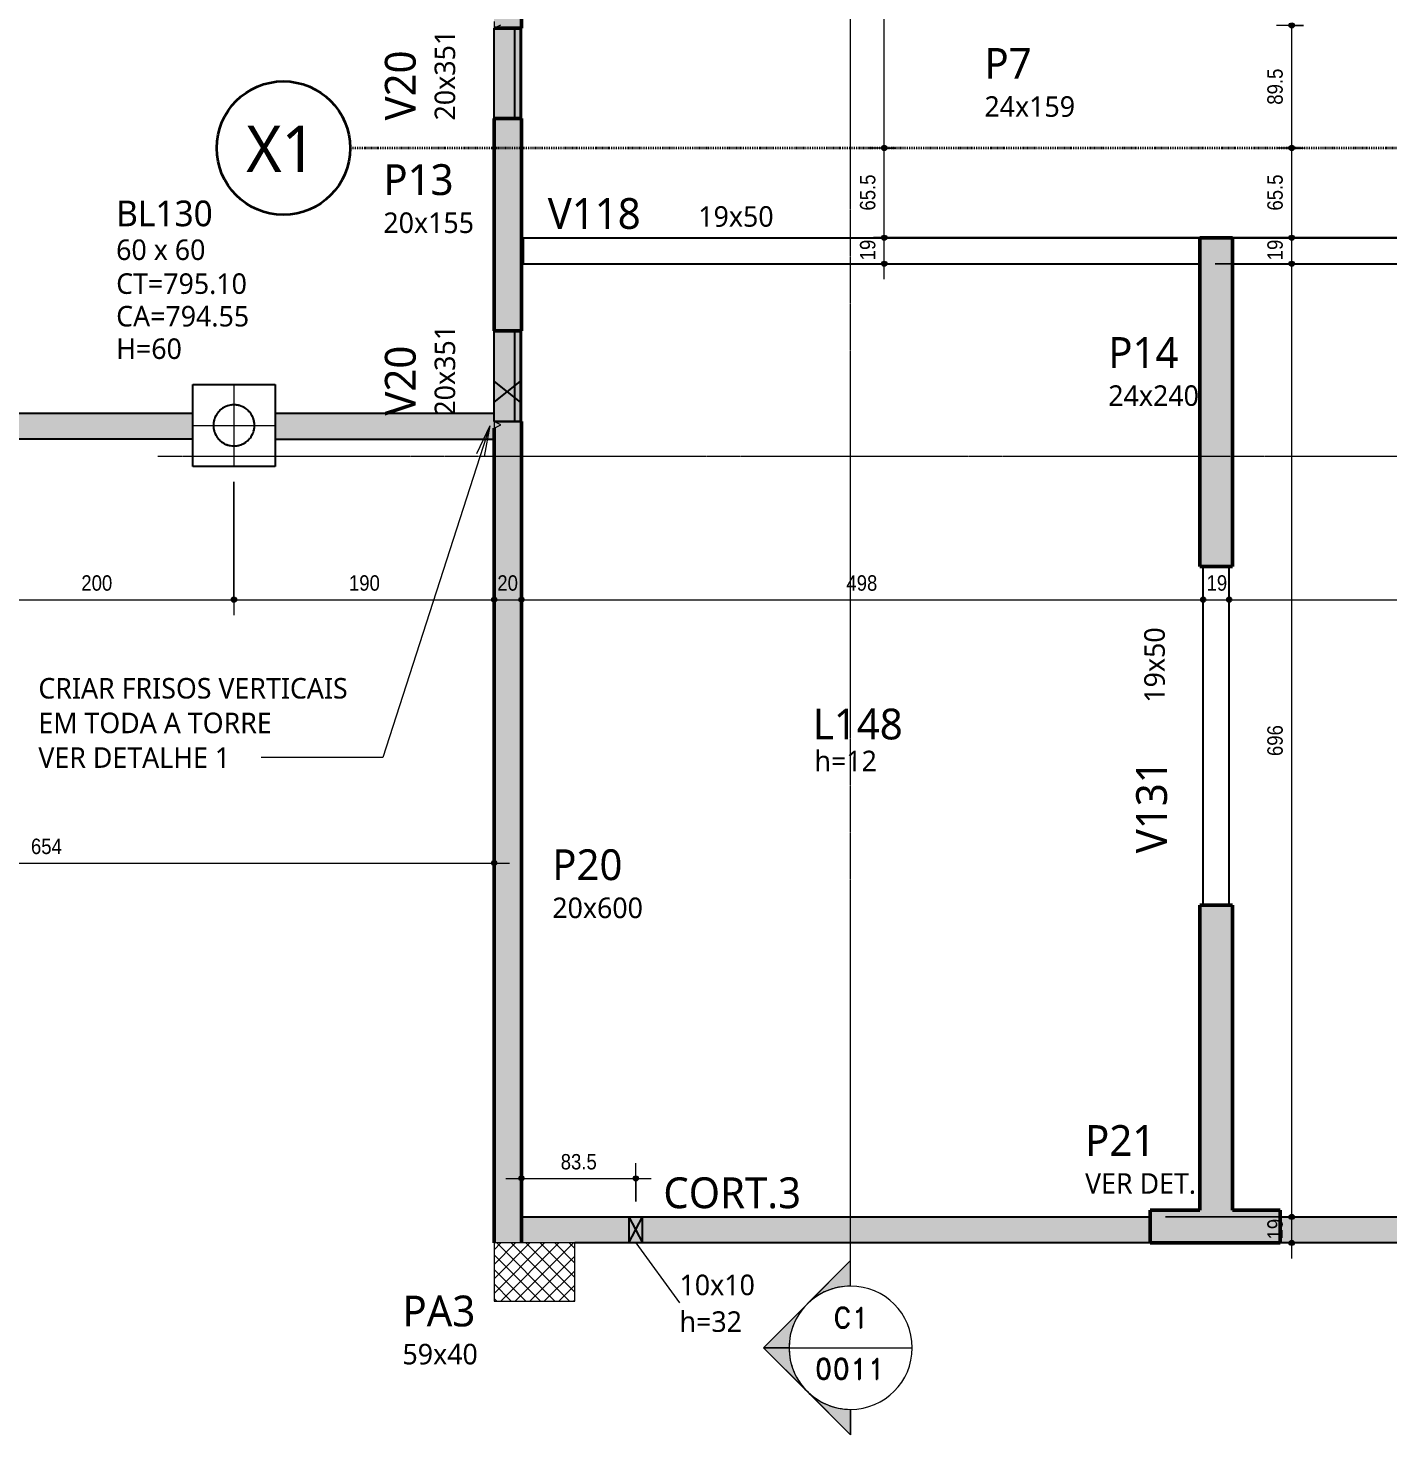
# Model space of a CAD drawing. Extents: x -2131 to 52870, y -3196 to 88043.
# Drawn here: x 42141 to 43134, y -1056 to -29 of the extents above; entities that cross this region are included whole.
import ezdxf

# ---------------------------------------------------------------- set-up
doc = ezdxf.new("R2010")
doc.units = 0
for name, pattern in [('Centro de 6 mm', [1.32, 0.6, -0.24, 0.24, -0.24]), ('Dash dot', [1.5875, 0.635, -0.47625, 0, -0.47625]), ('Hidden', [0.714375, 0.47625, -0.238125]), ('Traço', [0.635, 0.3175, -0.3175])]:
    doc.linetypes.add(name, pattern=pattern)
for name, color, linetype, lineweight in [('A-ANNO-DIMS', 7, 'Continuous', 9), ('A-ANNO-DIMS-75', 7, 'Continuous', 9), ('A-DETL-GENF', 7, 'Continuous', 18), ('A-DETL-THIN', 7, 'Continuous', 25), ('A-FLOR', 7, 'Continuous', 25), ('A-FLOR-IDEN', 7, 'Continuous', 9), ('A-GENM', 7, 'Continuous', 25), ('A-GENM-HDLN', 7, 'Traço', 18), ('A-GENM-IDEN', 7, 'Continuous', 9), ('G-ANNO-SYMB', 7, 'Continuous', 9), ('G-ANNO-TEXT', 7, 'Continuous', 9), ('S-BEAM', 7, 'Continuous', 25), ('S-BEAM-HDLN', 7, 'Traço', 25), ('S-BEAM-IDEN', 7, 'Continuous', 9), ('S-COLS', 7, 'Continuous', 25), ('S-COLS-IDEN', 7, 'Continuous', 9), ('S-FNDN', 7, 'Continuous', 25), ('S-FNDN-HDLN', 7, 'Traço', 18), ('S-FNDN-IDEN', 7, 'Continuous', 9), ('S-GRID', 7, 'Continuous', 9), ('S-GRID-IDEN', 7, 'Continuous', 9)]:
    doc.layers.add(name, color=color, linetype=linetype, lineweight=lineweight)
doc.layers.add('A-DETL', color=7, linetype='Continuous', lineweight=18, true_color=0x00a600)
doc.styles.add('Fira Sans_3', font='', dxfattribs={"width": 0.9, "height": 11.25})
doc.styles.add('Gadugi', font='gadugi.ttf', dxfattribs={"height": 15})
doc.styles.add('Gadugi_6', font='gadugi.ttf', dxfattribs={"height": 22.5})
doc.styles.add('Gadugi_7', font='gadugi.ttf', dxfattribs={"height": 0.2})
doc.styles.add('Gadugi_8', font='gadugi.ttf', dxfattribs={"height": 18.75})
doc.styles.add('Gadugi_9', font='gadugi.ttf', dxfattribs={"height": 33.75})
doc.styles.add('RomanD', font='romand__.ttf', dxfattribs={"height": 15})
doc.styles.get('Fira Sans_3').set_extended_font_data('Fira Sans')
doc.dimstyles.new('PED_1_5mm_ESQ_3', dxfattribs={"dimscale": 30.48, "dimtxt": 15.344768, "dimasz": 0.492126, "dimexe": 0.369094, "dimexo": 0.369094, "dimgap": 0.073819, "dimtad": 1, "dimdec": 1, "dimrnd": 0.5, "dimdsep": 46, "dimtxsty": 'Fira Sans_3', "dimblk1": 'DOTSMALL', "dimblk2": 'DOTSMALL', "dimsah": 1, "dimcen": 0.09, "dimdle": 0.369094, "dimazin": 0, "dimtfac": 1, "dimtdec": 4, "dimtix": 1, "dimtmove": 0, "dimatfit": 3, "dimfxl": 1, "dimtvp": 1, "dimtolj": 1, "dimtzin": 0, "dimarcsym": 2})
doc.dimstyles.new('PED_1_5mm_ESQ_7', dxfattribs={"dimscale": 30.48, "dimtxt": 15.344768, "dimasz": 0.492126, "dimexe": 0.369094, "dimexo": 0.369094, "dimgap": 0.073819, "dimtad": 1, "dimdec": 1, "dimrnd": 0.5, "dimdsep": 46, "dimtxsty": 'Fira Sans_3', "dimblk1": 'DOTSMALL', "dimblk2": 'DOTSMALL', "dimsah": 1, "dimcen": 0.09, "dimdle": 0.369094, "dimazin": 0, "dimtfac": 1, "dimtdec": 4, "dimtix": 1, "dimtmove": 0, "dimatfit": 3, "dimfxl": 1, "dimtvp": 1, "dimtolj": 1, "dimtzin": 0, "dimarcsym": 2})

# ---------------------------------------------------------------- blocks, each defined once
blk = doc.blocks.new('PED_BLRET-1EST_R01_2019_muro_ - 60x60x60-3843966-PL C 001 - FORMA DO TÉRREO')
at = {"layer": 'S-FNDN', "linetype": 'Hidden', "lineweight": 18}
for p, q in [((0, 30), (0, -30)), ((-30, 0), (30, 0))]:
    blk.add_line(p, q, dxfattribs=at)
at = {"layer": 'S-FNDN-HDLN'}
blk.add_circle((0, 0), 15, dxfattribs=at)
blk = doc.blocks.new('PED_FURO_RETANGULAR_R04_2020 - 10x10x32-3497891-PL C 001 - FORMA DO TÉRREO')
at = {"layer": 'A-GENM-HDLN'}
for p, q in [((-5, 9.5), (5, -9.5)), ((-5, -9.5), (5, 9.5)), ((-5, -9.5), (-5, 9.5)), ((5, 9.5), (5, -9.5))]:
    blk.add_line(p, q, dxfattribs=at)
blk = doc.blocks.new('PED_TAG_PILAR_R04 - PILAR VER DET_-2523782-PL C 001 - FORMA DO TÉRREO')
at = {"layer": 'S-COLS-IDEN', "insert": (0.115, -0.633), "char_height": 0.2, "width": 1.37089, "attachment_point": 1, "style": 'Gadugi_7'}
blk.add_mtext('VER DET.', dxfattribs=at)
blk = doc.blocks.new('Corte - M_Cabeça do corte - Preenchida-2060824-PL C 001 - FORMA DO TÉRREO')
at = {"layer": 'G-ANNO-SYMB'}
h = blk.add_hatch(color=256, dxfattribs=at)
edge = h.paths.add_edge_path(flags=0)
edge.add_line((-0.6, 0.849), (-0.6, 0.6))
edge.add_arc((-0.6, 0), 0.6, 90, 135)
edge.add_line((-1.024, 0.424), (-0.6, 0.849))
h = blk.add_hatch(color=256, dxfattribs=at)
edge = h.paths.add_edge_path(flags=0)
edge.add_line((-0.6, 0.849), (-0.176, 0.424))
edge.add_arc((-0.6, 0), 0.6, 45, 90)
edge.add_line((-0.6, 0.6), (-0.6, 0.849))
h = blk.add_hatch(color=256, dxfattribs=at)
edge = h.paths.add_edge_path(flags=0)
edge.add_line((-1.449, 0), (-1.024, 0.424))
edge.add_arc((-0.6, 0), 0.6, 135, 180)
edge.add_line((-1.2, 0), (-1.449, 0))
h = blk.add_hatch(color=256, dxfattribs=at)
edge = h.paths.add_edge_path(flags=0)
edge.add_line((0.249, 0), (0, 0))
edge.add_arc((-0.6, 0), 0.6, 360, 405)
edge.add_line((-0.176, 0.424), (0.249, 0))
for p, q in [((-0.6, 0.849), (-1.449, 0)), ((-0.6, 0.849), (-1.024, 0.424)), ((-0.6, 0.849), (0.249, 0)), ((-0.6, 0.6), (-0.6, 0.849)), ((-0.6, 0.849), (-0.6, 0.6)), ((-0.176, 0.424), (-0.6, 0.849)), ((-1.024, 0.424), (-1.449, 0)), ((0.249, 0), (-0.176, 0.424)), ((-1.449, 0), (-1.2, 0)), ((0, 0), (0.249, 0)), ((-1.2, 0), (-1.449, 0)), ((0, 0), (0.249, 0))]:
    blk.add_line(p, q, dxfattribs=at)
for start, end in [(360, 180), (90, 135), (45, 90), (135, 180), (360, 45), (180, 360)]:
    blk.add_arc((-0.6, 0), 0.6, start, end, dxfattribs=at)
blk = doc.blocks.new('DIMBLOCK183-PL C 001 - FORMA DO TÉRREO')
at = {"layer": 'A-ANNO-DIMS-75', "transparency": 16777216}
h = blk.add_hatch(color=256, dxfattribs=at)
edge = h.paths.add_edge_path(flags=0)
edge.add_arc((41827.2, -638.5), 1.88, 0, 360)
h = blk.add_hatch(color=256, dxfattribs=at)
edge = h.paths.add_edge_path(flags=0)
edge.add_arc((42481.2, -638.5), 1.88, 0, 360)
for p, q in [((41827.2, -647.3), (41827.2, -627.3)), ((42481.2, -647.1), (42481.2, -627.3)), ((41827.2, -638.5), (42492.4, -638.5)), ((41827.2, -638.5), (41827.2, -647.3)), ((42481.2, -638.5), (42481.2, -647.1))]:
    blk.add_line(p, q, dxfattribs=at)
for centre in [(41827.2, -638.5), (42481.2, -638.5)]:
    blk.add_circle(centre, 1.88, dxfattribs=at)
at = {"layer": 'A-ANNO-DIMS-75', "color": 0, "transparency": 16777216, "insert": (42142.9, -620.7), "char_height": 11.25, "width": 27.148, "attachment_point": 1, "line_spacing_factor": 1.049215, "style": 'Fira Sans_3'}
blk.add_mtext('654', dxfattribs=at)
blk = doc.blocks.new('_DotSmall')
at = {"color": 0, "linetype": 'ByBlock', "const_width": 0.5}
blk.add_lwpolyline([(-0.0625, 0, 1), (0.0625, 0, 1)], format="xyb", close=True, dxfattribs=at)
blk = doc.blocks.new('Eixo - X1-2173051-PL C 001 - FORMA DO TÉRREO')
at = {"layer": 'S-GRID-IDEN', "color": 152, "lineweight": 35, "true_color": 0x0070c0}
blk.add_circle((0, 0), 0.65, dxfattribs=at)
blk = doc.blocks.new('DIMBLOCK340-PL C 001 - FORMA DO TÉRREO')
at = {"layer": 'A-ANNO-DIMS-75', "transparency": 16777216}
h = blk.add_hatch(color=256, dxfattribs=at)
edge = h.paths.add_edge_path(flags=0)
edge.add_arc((42501.2, -446.2), 1.88, 0, 360)
h = blk.add_hatch(color=256, dxfattribs=at)
edge = h.paths.add_edge_path(flags=0)
edge.add_arc((42999.2, -446.2), 1.88, 0, 360)
for p, q in [((42501.2, -454.8), (42501.2, -434.9)), ((42999.2, -454.8), (42999.2, -434.9)), ((42489.9, -446.2), (42999.2, -446.2)), ((42501.2, -446.2), (42501.2, -454.8)), ((42999.2, -446.2), (42999.2, -454.8))]:
    blk.add_line(p, q, dxfattribs=at)
for centre in [(42501.2, -446.2), (42999.2, -446.2)]:
    blk.add_circle(centre, 1.88, dxfattribs=at)
at = {"layer": 'A-ANNO-DIMS-75', "color": 0, "transparency": 16777216, "insert": (42738.6, -428.4), "char_height": 11.25, "width": 27.857, "attachment_point": 1, "line_spacing_factor": 1.049215, "style": 'Fira Sans_3'}
blk.add_mtext('498', dxfattribs=at)
blk = doc.blocks.new('DIMBLOCK341-PL C 001 - FORMA DO TÉRREO')
at = {"layer": 'A-ANNO-DIMS-75', "transparency": 16777216}
h = blk.add_hatch(color=256, dxfattribs=at)
edge = h.paths.add_edge_path(flags=0)
edge.add_arc((42999.2, -446.2), 1.88, 0, 360)
h = blk.add_hatch(color=256, dxfattribs=at)
edge = h.paths.add_edge_path(flags=0)
edge.add_arc((43018.2, -446.2), 1.88, 0, 360)
for p, q in [((42999.2, -454.8), (42999.2, -434.9)), ((43018.2, -454.8), (43018.2, -434.9)), ((42999.2, -446.2), (43018.2, -446.2)), ((42999.2, -446.2), (42999.2, -454.8)), ((43018.2, -446.2), (43018.2, -454.8))]:
    blk.add_line(p, q, dxfattribs=at)
for centre in [(42999.2, -446.2), (43018.2, -446.2)]:
    blk.add_circle(centre, 1.88, dxfattribs=at)
at = {"layer": 'A-ANNO-DIMS-75', "color": 0, "transparency": 16777216, "insert": (43001.7, -428.4), "char_height": 11.25, "width": 16.761, "attachment_point": 1, "line_spacing_factor": 1.049215, "style": 'Fira Sans_3'}
blk.add_mtext('19', dxfattribs=at)
blk = doc.blocks.new('DIMBLOCK342-PL C 001 - FORMA DO TÉRREO')
at = {"layer": 'A-ANNO-DIMS-75', "transparency": 16777216}
h = blk.add_hatch(color=256, dxfattribs=at)
edge = h.paths.add_edge_path(flags=0)
edge.add_arc((43018.2, -446.2), 1.88, 0, 360)
h = blk.add_hatch(color=256, dxfattribs=at)
edge = h.paths.add_edge_path(flags=0)
edge.add_arc((43712.2, -446.2), 1.88, 0, 360)
for p, q in [((43018.2, -454.8), (43018.2, -434.9)), ((43712.2, -433.1), (43712.2, -457.4)), ((43712.2, -446.2), (43712.2, -433.1)), ((43018.2, -446.2), (43712.2, -446.2)), ((43018.2, -446.2), (43018.2, -454.8))]:
    blk.add_line(p, q, dxfattribs=at)
for centre in [(43018.2, -446.2), (43712.2, -446.2)]:
    blk.add_circle(centre, 1.88, dxfattribs=at)
at = {"layer": 'A-ANNO-DIMS-75', "color": 0, "transparency": 16777216, "insert": (43353.7, -428.4), "char_height": 11.25, "width": 27.621, "attachment_point": 1, "line_spacing_factor": 1.049215, "style": 'Fira Sans_3'}
blk.add_mtext('694', dxfattribs=at)
blk = doc.blocks.new('DIMBLOCK366-PL C 001 - FORMA DO TÉRREO')
at = {"layer": 'A-ANNO-DIMS-75', "transparency": 16777216}
h = blk.add_hatch(color=256, dxfattribs=at)
edge = h.paths.add_edge_path(flags=0)
edge.add_arc((43063.9, -896.9), 1.88, 0, 360)
h = blk.add_hatch(color=256, dxfattribs=at)
edge = h.paths.add_edge_path(flags=0)
edge.add_arc((43063.9, -915.9), 1.88, 0, 360)
for p, q in [((42971.7, -896.9), (43075.2, -896.9)), ((43063.9, -896.9), (42971.7, -896.9)), ((43063.9, -927.2), (43063.9, -896.9)), ((42971.7, -915.9), (43075.2, -915.9)), ((43063.9, -915.9), (42971.7, -915.9))]:
    blk.add_line(p, q, dxfattribs=at)
for centre in [(43063.9, -896.9), (43063.9, -915.9)]:
    blk.add_circle(centre, 1.88, dxfattribs=at)
at = {"layer": 'A-ANNO-DIMS-75', "color": 0, "transparency": 16777216, "insert": (43046.1, -913.4), "char_height": 11.25, "width": 16.761, "attachment_point": 1, "rotation": 90, "line_spacing_factor": 1.049215, "style": 'Fira Sans_3'}
blk.add_mtext('19', dxfattribs=at)
blk = doc.blocks.new('DIMBLOCK367-PL C 001 - FORMA DO TÉRREO')
at = {"layer": 'A-ANNO-DIMS-75', "transparency": 16777216}
h = blk.add_hatch(color=256, dxfattribs=at)
edge = h.paths.add_edge_path(flags=0)
edge.add_arc((43063.9, -200.9), 1.88, 0, 360)
h = blk.add_hatch(color=256, dxfattribs=at)
edge = h.paths.add_edge_path(flags=0)
edge.add_arc((43063.9, -896.9), 1.88, 0, 360)
for p, q in [((43007.9, -200.9), (43075.2, -200.9)), ((43063.9, -200.9), (43007.9, -200.9)), ((43063.9, -896.9), (43063.9, -200.9)), ((42971.7, -896.9), (43075.2, -896.9)), ((43063.9, -896.9), (42971.7, -896.9))]:
    blk.add_line(p, q, dxfattribs=at)
for centre in [(43063.9, -200.9), (43063.9, -896.9)]:
    blk.add_circle(centre, 1.88, dxfattribs=at)
at = {"layer": 'A-ANNO-DIMS-75', "color": 0, "transparency": 16777216, "insert": (43046.1, -560.4), "char_height": 11.25, "width": 27.621, "attachment_point": 1, "rotation": 90, "line_spacing_factor": 1.049215, "style": 'Fira Sans_3'}
blk.add_mtext('696', dxfattribs=at)
blk = doc.blocks.new('DIMBLOCK368-PL C 001 - FORMA DO TÉRREO')
at = {"layer": 'A-ANNO-DIMS-75', "transparency": 16777216}
h = blk.add_hatch(color=256, dxfattribs=at)
edge = h.paths.add_edge_path(flags=0)
edge.add_arc((43063.9, -181.9), 1.88, 0, 360)
h = blk.add_hatch(color=256, dxfattribs=at)
edge = h.paths.add_edge_path(flags=0)
edge.add_arc((43063.9, -200.9), 1.88, 0, 360)
for p, q in [((43007.9, -181.9), (43075.2, -181.9)), ((43063.9, -181.9), (43007.9, -181.9)), ((43063.9, -200.9), (43063.9, -181.9)), ((43007.9, -200.9), (43075.2, -200.9)), ((43063.9, -200.9), (43007.9, -200.9))]:
    blk.add_line(p, q, dxfattribs=at)
for centre in [(43063.9, -181.9), (43063.9, -200.9)]:
    blk.add_circle(centre, 1.88, dxfattribs=at)
at = {"layer": 'A-ANNO-DIMS-75', "color": 0, "transparency": 16777216, "insert": (43046.1, -198.4), "char_height": 11.25, "width": 16.761, "attachment_point": 1, "rotation": 90, "line_spacing_factor": 1.049215, "style": 'Fira Sans_3'}
blk.add_mtext('19', dxfattribs=at)
blk = doc.blocks.new('DIMBLOCK369-PL C 001 - FORMA DO TÉRREO')
at = {"layer": 'A-ANNO-DIMS-75', "transparency": 16777216}
h = blk.add_hatch(color=256, dxfattribs=at)
edge = h.paths.add_edge_path(flags=0)
edge.add_arc((43063.9, -116.4), 1.88, 0, 360)
h = blk.add_hatch(color=256, dxfattribs=at)
edge = h.paths.add_edge_path(flags=0)
edge.add_arc((43063.9, -181.9), 1.88, 0, 360)
for p, q in [((43072.5, -116.4), (43052.7, -116.4)), ((43063.9, -181.9), (43063.9, -116.4)), ((43063.9, -116.4), (43072.5, -116.4)), ((43007.9, -181.9), (43075.2, -181.9)), ((43063.9, -181.9), (43007.9, -181.9))]:
    blk.add_line(p, q, dxfattribs=at)
for centre in [(43063.9, -116.4), (43063.9, -181.9)]:
    blk.add_circle(centre, 1.88, dxfattribs=at)
at = {"layer": 'A-ANNO-DIMS-75', "color": 0, "transparency": 16777216, "insert": (43046.1, -162.1), "char_height": 11.25, "width": 30.926, "attachment_point": 1, "rotation": 90, "line_spacing_factor": 1.049215, "style": 'Fira Sans_3'}
blk.add_mtext('65.5', dxfattribs=at)
blk = doc.blocks.new('DIMBLOCK370-PL C 001 - FORMA DO TÉRREO')
at = {"layer": 'A-ANNO-DIMS-75', "transparency": 16777216}
h = blk.add_hatch(color=256, dxfattribs=at)
edge = h.paths.add_edge_path(flags=0)
edge.add_arc((43063.9, -26.9), 1.87, 0, 360)
h = blk.add_hatch(color=256, dxfattribs=at)
edge = h.paths.add_edge_path(flags=0)
edge.add_arc((43063.9, -116.4), 1.88, 0, 360)
for p, q in [((43072.5, -26.9), (43052.7, -26.9)), ((43063.9, -116.4), (43063.9, -26.9)), ((43063.9, -26.9), (43072.5, -26.9)), ((43072.5, -116.4), (43052.7, -116.4)), ((43063.9, -116.4), (43072.5, -116.4))]:
    blk.add_line(p, q, dxfattribs=at)
for centre, radius in [((43063.9, -26.9), 1.87), ((43063.9, -116.4), 1.88)]:
    blk.add_circle(centre, radius, dxfattribs=at)
at = {"layer": 'A-ANNO-DIMS-75', "color": 0, "transparency": 16777216, "insert": (43046.1, -84.8), "char_height": 11.25, "width": 31.634, "attachment_point": 1, "rotation": 90, "line_spacing_factor": 1.049215, "style": 'Fira Sans_3'}
blk.add_mtext('89.5', dxfattribs=at)
blk = doc.blocks.new('DIMBLOCK421-PL C 001 - FORMA DO TÉRREO')
at = {"layer": 'A-ANNO-DIMS-75', "transparency": 16777216}
h = blk.add_hatch(color=256, dxfattribs=at)
edge = h.paths.add_edge_path(flags=0)
edge.add_arc((42766.3, -181.9), 1.88, 0, 360)
h = blk.add_hatch(color=256, dxfattribs=at)
edge = h.paths.add_edge_path(flags=0)
edge.add_arc((42766.3, -200.9), 1.88, 0, 360)
for p, q in [((42774.9, -181.9), (42755.1, -181.9)), ((42766.3, -212.1), (42766.3, -181.9)), ((42766.3, -181.9), (42774.9, -181.9)), ((42774.9, -200.9), (42755.1, -200.9)), ((42766.3, -200.9), (42774.9, -200.9))]:
    blk.add_line(p, q, dxfattribs=at)
for centre in [(42766.3, -181.9), (42766.3, -200.9)]:
    blk.add_circle(centre, 1.88, dxfattribs=at)
at = {"layer": 'A-ANNO-DIMS-75', "color": 0, "transparency": 16777216, "insert": (42748.5, -198.4), "char_height": 11.25, "width": 16.761, "attachment_point": 1, "rotation": 90, "line_spacing_factor": 1.049215, "style": 'Fira Sans_3'}
blk.add_mtext('19', dxfattribs=at)
blk = doc.blocks.new('DIMBLOCK422-PL C 001 - FORMA DO TÉRREO')
at = {"layer": 'A-ANNO-DIMS-75', "transparency": 16777216}
h = blk.add_hatch(color=256, dxfattribs=at)
edge = h.paths.add_edge_path(flags=0)
edge.add_arc((42766.3, -116.4), 1.88, 0, 360)
h = blk.add_hatch(color=256, dxfattribs=at)
edge = h.paths.add_edge_path(flags=0)
edge.add_arc((42766.3, -181.9), 1.88, 0, 360)
for p, q in [((42774.9, -116.4), (42755.1, -116.4)), ((42766.3, -181.9), (42766.3, -116.4)), ((42766.3, -116.4), (42774.9, -116.4)), ((42774.9, -181.9), (42755.1, -181.9)), ((42766.3, -181.9), (42774.9, -181.9))]:
    blk.add_line(p, q, dxfattribs=at)
for centre in [(42766.3, -116.4), (42766.3, -181.9)]:
    blk.add_circle(centre, 1.88, dxfattribs=at)
at = {"layer": 'A-ANNO-DIMS-75', "color": 0, "transparency": 16777216, "insert": (42748.5, -162.1), "char_height": 11.25, "width": 30.926, "attachment_point": 1, "rotation": 90, "line_spacing_factor": 1.049215, "style": 'Fira Sans_3'}
blk.add_mtext('65.5', dxfattribs=at)
blk = doc.blocks.new('DIMBLOCK423-PL C 001 - FORMA DO TÉRREO')
at = {"layer": 'A-ANNO-DIMS-75', "transparency": 16777216}
h = blk.add_hatch(color=256, dxfattribs=at)
edge = h.paths.add_edge_path(flags=0)
edge.add_arc((42766.3, 514.6), 1.88, 0, 360)
h = blk.add_hatch(color=256, dxfattribs=at)
edge = h.paths.add_edge_path(flags=0)
edge.add_arc((42766.3, -116.4), 1.88, 0, 360)
for p, q in [((42766.3, -116.4), (42766.3, 525.8)), ((42774.9, 514.6), (42755.1, 514.6)), ((42766.3, 514.6), (42774.9, 514.6)), ((42774.9, -116.4), (42755.1, -116.4)), ((42766.3, -116.4), (42774.9, -116.4))]:
    blk.add_line(p, q, dxfattribs=at)
for centre in [(42766.3, 514.6), (42766.3, -116.4)]:
    blk.add_circle(centre, 1.88, dxfattribs=at)
at = {"layer": 'A-ANNO-DIMS-75', "color": 0, "transparency": 16777216, "insert": (42748.5, 188.4), "char_height": 11.25, "width": 25.496, "attachment_point": 1, "rotation": 90, "line_spacing_factor": 1.049215, "style": 'Fira Sans_3'}
blk.add_mtext('631', dxfattribs=at)
blk = doc.blocks.new('DIMBLOCK583-PL C 001 - FORMA DO TÉRREO')
at = {"layer": 'A-ANNO-DIMS-75', "transparency": 16777216}
h = blk.add_hatch(color=256, dxfattribs=at)
edge = h.paths.add_edge_path(flags=0)
edge.add_arc((42091.4, -446.2), 1.88, 0, 360)
h = blk.add_hatch(color=256, dxfattribs=at)
edge = h.paths.add_edge_path(flags=0)
edge.add_arc((42291.2, -446.2), 1.88, 0, 360)
for p, q in [((42091.4, -360.2), (42091.4, -457.4)), ((42091.4, -446.2), (42091.4, -360.2)), ((42291.2, -360.2), (42291.2, -457.4)), ((42291.2, -446.2), (42291.2, -360.2)), ((42091.4, -446.2), (42291.2, -446.2))]:
    blk.add_line(p, q, dxfattribs=at)
for centre in [(42091.4, -446.2), (42291.2, -446.2)]:
    blk.add_circle(centre, 1.88, dxfattribs=at)
at = {"layer": 'A-ANNO-DIMS-75', "color": 0, "transparency": 16777216, "insert": (42179.7, -428.4), "char_height": 11.25, "width": 27.857, "attachment_point": 1, "line_spacing_factor": 1.049215, "style": 'Fira Sans_3'}
blk.add_mtext('200', dxfattribs=at)
blk = doc.blocks.new('DIMBLOCK584-PL C 001 - FORMA DO TÉRREO')
at = {"layer": 'A-ANNO-DIMS-75', "transparency": 16777216}
h = blk.add_hatch(color=256, dxfattribs=at)
edge = h.paths.add_edge_path(flags=0)
edge.add_arc((42291.2, -446.2), 1.88, 0, 360)
h = blk.add_hatch(color=256, dxfattribs=at)
edge = h.paths.add_edge_path(flags=0)
edge.add_arc((42481.2, -446.2), 1.88, 0, 360)
for p, q in [((42291.2, -360.2), (42291.2, -457.4)), ((42291.2, -446.2), (42291.2, -360.2)), ((42481.2, -454.8), (42481.2, -434.9)), ((42291.2, -446.2), (42481.2, -446.2)), ((42481.2, -446.2), (42481.2, -454.8))]:
    blk.add_line(p, q, dxfattribs=at)
for centre in [(42291.2, -446.2), (42481.2, -446.2)]:
    blk.add_circle(centre, 1.88, dxfattribs=at)
at = {"layer": 'A-ANNO-DIMS-75', "color": 0, "transparency": 16777216, "insert": (42375.2, -428.4), "char_height": 11.25, "width": 26.44, "attachment_point": 1, "line_spacing_factor": 1.049215, "style": 'Fira Sans_3'}
blk.add_mtext('190', dxfattribs=at)
blk = doc.blocks.new('DIMBLOCK585-PL C 001 - FORMA DO TÉRREO')
at = {"layer": 'A-ANNO-DIMS-75', "transparency": 16777216}
h = blk.add_hatch(color=256, dxfattribs=at)
edge = h.paths.add_edge_path(flags=0)
edge.add_arc((42481.2, -446.2), 1.88, 0, 360)
h = blk.add_hatch(color=256, dxfattribs=at)
edge = h.paths.add_edge_path(flags=0)
edge.add_arc((42501.2, -446.2), 1.88, 0, 360)
for p, q in [((42481.2, -454.8), (42481.2, -434.9)), ((42501.2, -454.8), (42501.2, -434.9)), ((42481.2, -446.2), (42512.4, -446.2)), ((42481.2, -446.2), (42481.2, -454.8)), ((42501.2, -446.2), (42501.2, -454.8))]:
    blk.add_line(p, q, dxfattribs=at)
for centre in [(42481.2, -446.2), (42501.2, -446.2)]:
    blk.add_circle(centre, 1.88, dxfattribs=at)
at = {"layer": 'A-ANNO-DIMS-75', "color": 0, "transparency": 16777216, "insert": (42483.6, -428.4), "char_height": 11.25, "width": 18.178, "attachment_point": 1, "line_spacing_factor": 1.049215, "style": 'Fira Sans_3'}
blk.add_mtext('20', dxfattribs=at)
blk = doc.blocks.new('DIMBLOCK608-PL C 001 - FORMA DO TÉRREO')
at = {"layer": 'A-ANNO-DIMS-75', "transparency": 16777216}
h = blk.add_hatch(color=256, dxfattribs=at)
edge = h.paths.add_edge_path(flags=0)
edge.add_arc((42501.2, -868.8), 1.88, 0, 360)
h = blk.add_hatch(color=256, dxfattribs=at)
edge = h.paths.add_edge_path(flags=0)
edge.add_arc((42584.7, -868.8), 1.88, 0, 360)
for p, q in [((42501.2, -877.4), (42501.2, -857.6)), ((42584.7, -885.7), (42584.7, -857.6)), ((42489.9, -868.8), (42595.9, -868.8)), ((42501.2, -868.8), (42501.2, -877.4)), ((42584.7, -868.8), (42584.7, -885.7))]:
    blk.add_line(p, q, dxfattribs=at)
for centre in [(42501.2, -868.8), (42584.7, -868.8)]:
    blk.add_circle(centre, 1.88, dxfattribs=at)
at = {"layer": 'A-ANNO-DIMS-75', "color": 0, "transparency": 16777216, "insert": (42529.9, -851), "char_height": 11.25, "width": 31.162, "attachment_point": 1, "line_spacing_factor": 1.049215, "style": 'Fira Sans_3'}
blk.add_mtext('83.5', dxfattribs=at)

msp = doc.modelspace()

# ---------------------------------------------------------------- hatches: boundary and pattern name
at = {"layer": 'A-DETL-GENF', "true_color": 0xffffff}
h = msp.add_hatch(color=7, dxfattribs=at)
h.paths.add_polyline_path([(42481.183, -320.999), (42486.183, -318.499), (42481.183, -315.999), (42481.183, -320.646)], flags=0)
h.paths.add_polyline_path([(45588.191, -184.849), (45588.191, -179.849), (45583.191, -182.349)], flags=0)
h.paths.add_polyline_path([(42481.183, -28.981), (42486.183, -26.481), (42481.183, -23.981), (42481.183, -26.881)], flags=0)
h.paths.add_polyline_path([(45588.191, 107.169), (45588.191, 112.169), (45583.191, 109.669), (45588.127, 107.201)], flags=0)
at = {"layer": 'A-DETL-GENF', "true_color": 0x0000ff}
h = msp.add_hatch(dxfattribs=at)
h.set_pattern_fill('FP_9', color=5, style=0, pattern_type=2)
h.set_pattern_definition([(45, (44240.043, 0), (-5.3033, 5.3033), []), (135, (44240.043, 0), (-5.3033, -5.3033), [])])
h.paths.add_polyline_path([(42481.183, -958.45), (42540.183, -958.45), (42540.183, -915.95), (42481.183, -915.95), (42481.183, -918.45)], flags=0)
at = {"layer": 'S-BEAM', "true_color": 0xff00ff}
for points in [[(42500.183, -94.949), (42500.178, -28.981), (42481.183, -28.981), (42481.183, -94.949), (42500.178, -94.949)], [(42481.183, -315.999), (42500.183, -315.999), (42500.183, -249.931), (42481.183, -249.931), (42481.183, -309.968)]]:
    msp.add_hatch(color=6, dxfattribs=at).paths.add_polyline_path(points, flags=0)
at = {"layer": 'S-BEAM', "true_color": 0x800080}
for points in [[(42261.183, -328.968), (42261.183, -309.968), (42121.384, -309.968), (42121.384, -328.968)], [(42321.183, -328.968), (42481.183, -328.968), (42481.183, -309.968), (42321.183, -309.968)]]:
    msp.add_hatch(color=216, dxfattribs=at).paths.add_polyline_path(points, flags=0)
at = {"layer": 'S-BEAM', "true_color": 0xff00ff}
h = msp.add_hatch(color=6, dxfattribs=at)
h.paths.add_polyline_path([(43781.715, -915.95), (43871.703, -915.949), (43871.698, -896.95), (43736.18, -896.95), (43736.18, -915.95)], flags=0)
h.paths.add_polyline_path([(42619.453, -915.95), (42960.428, -915.95), (42960.428, -896.95), (42501.183, -896.95), (42501.185, -915.95), (42540.183, -915.95)], flags=0)
h.paths.add_polyline_path([(43628.485, -915.95), (43628.485, -896.95), (43055.428, -896.95), (43055.428, -915.95)], flags=0)
h.paths.add_polyline_path([(44344.978, -915.95), (44345.178, -915.95), (44345.178, -896.95), (44215.441, -896.95), (44215.441, -915.95), (44333.18, -915.949)], flags=0)
at = {"layer": 'S-COLS', "true_color": 0x808080}
for points in [[(42501.183, -28.981), (42501.183, 533.551), (42481.183, 533.551), (42481.183, -23.981), (42486.183, -26.481), (42481.183, -28.981), (42486.183, -28.981)], [(42481.183, -249.931), (42501.183, -249.931), (42501.183, -94.949), (42481.183, -94.949), (42481.183, -200.881)], [(42996.678, -421.881), (43020.678, -421.881), (43020.678, -181.881), (42996.678, -181.881), (42996.678, -315.999)], [(42501.183, -915.95), (42501.183, -315.999), (42481.183, -315.999), (42486.183, -318.499), (42481.183, -320.999), (42481.183, -915.95), (42500.183, -915.95)], [(42960.428, -915.95), (43055.428, -915.95), (43055.428, -891.998), (43020.678, -891.998), (43020.678, -669.381), (42996.678, -669.381), (42996.678, -891.998), (42960.428, -891.998), (42960.428, -896.95)]]:
    msp.add_hatch(color=8, dxfattribs=at).paths.add_polyline_path(points, flags=0)

# ---------------------------------------------------------------- linework, layer by layer
at = {"layer": 'A-DETL', "color": 7}
for p, q in [((42481.183, -23.981), (42481.183, -28.981)), ((42481.183, -28.981), (42486.183, -26.481)), ((42481.183, -315.999), (42481.183, -320.999)), ((42486.183, -318.499), (42481.183, -315.999)), ((42481.183, -320.999), (42486.183, -318.499)), ((42540.183, -915.95), (42481.183, -915.95)), ((42481.183, -915.95), (42481.183, -958.45)), ((42540.183, -958.45), (42540.183, -915.95)), ((42481.183, -958.45), (42540.183, -958.45))]:
    msp.add_line(p, q, dxfattribs=at)
at = {"layer": 'A-DETL-THIN'}
for p, q in [((42481.178, -286.949), (42500.178, -301.949)), ((42481.178, -301.949), (42500.178, -286.949)), ((42579.683, -896.95), (42589.683, -915.95)), ((42579.683, -915.95), (42589.683, -896.95))]:
    msp.add_line(p, q, dxfattribs=at)
at = {"layer": 'A-DETL-THIN', "lineweight": 50}
for p, q in [((42501.183, -896.95), (42501.183, -915.95)), ((42960.428, -896.95), (42960.428, -915.95)), ((43055.428, -896.95), (43055.428, -915.95))]:
    msp.add_line(p, q, dxfattribs=at)
at = {"layer": 'A-FLOR'}
for p, q in [((42502.448, -181.881), (42501.183, -181.881)), ((43736.178, -181.857), (42758.386, -181.876)), ((42501.183, -200.881), (42502.453, -200.881))]:
    msp.add_line(p, q, dxfattribs=at)
at = {"layer": 'A-GENM-IDEN'}
msp.add_line((42584.683, -915.95), (42616.693, -959.743), dxfattribs=at)
at = {"layer": 'G-ANNO-SYMB', "linetype": 'Centro de 6 mm'}
for p, q in [((42741.708, -947.416), (42741.708, 1219.116)), ((44891.922, -341.744), (42235.271, -341.744))]:
    msp.add_line(p, q, dxfattribs=at)
at = {"layer": 'G-ANNO-SYMB'}
msp.add_line((42696.708, -992.416), (42786.708, -992.416), dxfattribs=at)
at = {"layer": 'G-ANNO-TEXT', "color": 1, "true_color": 0xff0000}
for p, q in [((42478.026, -319.295), (42399.94, -561.504)), ((42478.026, -319.295), (42468.303, -339.8)), ((42478.026, -319.295), (42473.941, -341.618)), ((42399.94, -561.504), (42311.151, -561.504))]:
    msp.add_line(p, q, dxfattribs=at)
at = {"layer": 'S-BEAM'}
for p, q in [((42481.183, -94.949), (42481.183, -28.981)), ((42481.183, -28.981), (42500.183, -28.981)), ((42500.183, -28.981), (42500.183, -94.949)), ((42500.183, -94.949), (42481.183, -94.949)), ((42502.453, -181.881), (42502.453, -200.881)), ((42502.453, -181.881), (42996.678, -181.881)), ((43020.678, -181.881), (43712.178, -181.881)), ((42502.453, -200.881), (42996.678, -200.881)), ((43020.678, -200.881), (43712.178, -200.881)), ((42481.183, -315.999), (42481.183, -249.931)), ((42481.183, -249.931), (42500.183, -249.931)), ((42500.183, -249.931), (42500.183, -315.999)), ((42121.384, -309.968), (42261.183, -309.968)), ((42321.183, -309.968), (42481.183, -309.968)), ((42500.183, -315.999), (42481.183, -315.999)), ((42261.183, -328.968), (42121.384, -328.968)), ((42321.183, -328.968), (42481.183, -328.968)), ((42999.178, -669.381), (42999.178, -421.881)), ((43018.178, -669.381), (43018.178, -421.881)), ((42501.183, -915.95), (42501.183, -896.95)), ((42501.183, -896.95), (42960.428, -896.95)), ((42960.428, -896.95), (42960.428, -915.95)), ((43055.428, -915.95), (43055.428, -896.95)), ((43055.428, -896.95), (43628.485, -896.95)), ((42960.428, -915.95), (42540.183, -915.95)), ((43628.485, -915.95), (43055.428, -915.95))]:
    msp.add_line(p, q, dxfattribs=at)
at = {"layer": 'S-BEAM-HDLN', "linetype": 'Continuous'}
for p, q in [((42496.183, -28.981), (42496.183, -94.949)), ((42501.183, -94.949), (42501.183, -28.981)), ((42496.183, -249.931), (42496.183, -315.999)), ((42501.183, -315.999), (42501.183, -249.931)), ((42579.683, -896.95), (42579.683, -915.95)), ((42589.683, -915.95), (42589.683, -896.95))]:
    msp.add_line(p, q, dxfattribs=at)
at = {"layer": 'S-COLS', "lineweight": 50}
for p, q in [((42501.183, 533.551), (42501.183, -28.981)), ((42501.183, -28.981), (42481.183, -28.981)), ((42481.183, -249.931), (42481.183, -94.949)), ((42481.183, -94.949), (42501.183, -94.949)), ((42501.183, -94.949), (42501.183, -249.931)), ((42996.678, -421.881), (42996.678, -181.881)), ((42996.678, -181.881), (43020.678, -181.881)), ((43020.678, -181.881), (43020.678, -421.881)), ((42501.183, -249.931), (42481.183, -249.931)), ((42500.183, -315.999), (42501.183, -315.999)), ((42501.183, -315.999), (42501.183, -896.95)), ((42481.183, -915.95), (42481.183, -320.999)), ((43020.678, -421.881), (42996.678, -421.881)), ((42996.678, -891.998), (42996.678, -669.381)), ((42996.678, -669.381), (43020.678, -669.381)), ((43020.678, -669.381), (43020.678, -891.998)), ((42960.428, -896.95), (42960.428, -891.998)), ((42960.428, -891.998), (42996.678, -891.998)), ((43020.678, -891.998), (43055.428, -891.998)), ((43055.428, -891.998), (43055.428, -896.95)), ((43055.428, -915.95), (42960.428, -915.95))]:
    msp.add_line(p, q, dxfattribs=at)
at = {"layer": 'S-COLS'}
for p, q in [((42481.183, -315.999), (42500.183, -315.999)), ((42501.183, -896.95), (42501.183, -915.95)), ((42960.428, -915.95), (42960.428, -896.95)), ((43055.428, -896.95), (43055.428, -915.95))]:
    msp.add_line(p, q, dxfattribs=at)
at = {"layer": 'S-FNDN'}
for p, q in [((42261.183, -348.967), (42261.183, -288.967)), ((42261.183, -288.967), (42321.183, -288.967)), ((42321.183, -288.967), (42321.183, -348.967)), ((42321.183, -348.967), (42261.183, -348.967))]:
    msp.add_line(p, q, dxfattribs=at)
for start, end in [(132.912365, 136.086274), (125.259397, 134.060043), (121.016297, 126.018631), (117.48585, 124.885927), (117.179599, 118.983703), (108.450788, 117.291754), (103.913726, 110.141308), (100.706521, 108.020047), (101.433224, 103.755831), (91.621604, 100.52478), (87.737574, 94.335173), (83.929642, 91.112734), (85.664827, 87.551494), (74.757938, 83.758746), (71.521963, 78.566776), (67.154659, 74.136178), (69.858692, 71.295063), (57.830028, 66.993359), (55.228742, 62.820401), (50.38113, 57.03082), (53.981369, 54.937558), (40.760553, 50.228379), (38.759958, 47.087635), (175.62159, 180), (175.228742, 178.403017), (167.846765, 175.354381), (168.704937, 174.937558), (164.355085, 168.478037), (158.84132, 167.602625), (151.054897, 158.546166), (152.448506, 158.35287), (148.636479, 152.262426), (142.054812, 150.830122), (141.758492, 142.053805), (134.268335, 141.725117), (136.244169, 141.080644), (33.608694, 39.641868), (37.946195, 38.35287), (23.266097, 33.463606), (21.758492, 31.363521), (16.837055, 21.401851), (2.796196, 16.698873), (1.596983, 15.644915), (180, 184.37841), (181.596983, 184.771258), (184.645619, 192.153235), (185.062442, 191.295063), (191.521963, 195.644915), (192.397375, 201.15868), (201.453834, 208.945103), (201.64713, 207.551494), (207.737574, 211.363521), (209.169878, 217.945188), (217.946195, 218.241508), (218.274883, 225.731665), (218.919356, 223.755831), (312.912365, 321.240042), (320.358132, 326.391306), (321.64713, 322.053805), (326.536394, 336.733903), (328.636479, 338.241508), (338.598149, 343.162945), (343.301127, 357.203804), (344.355085, 358.403017), (223.913726, 227.087635), (225.939957, 234.740603), (233.981369, 238.983703), (235.114073, 242.51415), (241.016297, 242.820401), (242.708246, 251.549212), (249.858692, 256.086274), (251.979953, 259.293479), (256.244169, 258.566776), (259.47522, 268.378396), (265.664827, 272.262426), (268.887266, 276.070358), (272.448506, 274.335173), (276.241254, 285.242062), (281.433224, 288.478037), (285.863822, 292.845341), (288.704937, 290.141308), (293.006641, 302.169972), (297.179599, 304.771258), (302.96918, 309.61887), (305.062442, 306.018631), (309.771621, 319.239447)]:
    msp.add_arc((42291.183, -318.967), 15, start, end, dxfattribs=at)
at = {"layer": 'S-FNDN-HDLN'}
for start, end in [(126.47543, 132.723202), (110.496864, 116.965538), (98.919356, 101.186557), (94.626358, 98.241508), (81.64713, 85.373642), (78.813443, 81.240042), (65.062442, 69.503136), (63.034462, 64.771258), (48.704937, 53.52457), (47.276798, 48.478037), (159.628922, 164.2014), (142.69296, 148.466938), (32.448506, 37.30704), (31.533062, 32.262426), (16.244169, 20.371078), (15.7986, 16.086274), (195.7986, 200.371078), (211.533062, 217.30704), (322.69296, 327.551494), (327.737574, 328.466938), (339.628922, 343.755831), (343.913726, 344.2014), (227.276798, 233.52457), (243.034462, 249.503136), (258.813443, 261.080644), (261.758492, 265.373642), (274.626358, 278.35287), (278.759958, 281.186557), (290.496864, 294.937558), (295.228742, 296.965538), (306.47543, 311.295063), (311.521963, 312.723202)]:
    msp.add_arc((42291.183, -318.967), 15, start, end, dxfattribs=at)
at = {"layer": 'S-GRID', "color": 152, "linetype": 'Dash dot', "lineweight": 35, "true_color": 0x0070c0}
msp.add_line((46534.806, -116.449), (42376.065, -116.449), dxfattribs=at)

# ---------------------------------------------------------------- block references
at = {"layer": 'A-GENM', "linetype": 'Traço', "lineweight": 18, "rotation": 180}
msp.add_blockref('PED_FURO_RETANGULAR_R04_2020 - 10x10x32-3497891-PL C 001 - FORMA DO TÉRREO', (42584.683, -906.45), dxfattribs=at)
at = {"layer": 'G-ANNO-SYMB', "xscale": 74.99999999999996, "yscale": 74.99999999999996, "zscale": 74.99999999999996, "rotation": 90}
msp.add_blockref('Corte - M_Cabeça do corte - Preenchida-2060824-PL C 001 - FORMA DO TÉRREO', (42741.708, -947.416), dxfattribs=at)
at = {"layer": 'S-COLS-IDEN', "xscale": 74.99999999999996, "yscale": 74.99999999999996, "zscale": 74.99999999999996}
msp.add_blockref('PED_TAG_PILAR_R04 - PILAR VER DET_-2523782-PL C 001 - FORMA DO TÉRREO', (42904.344, -817.51), dxfattribs=at)
at = {"layer": 'S-FNDN', "linetype": 'Hidden', "lineweight": 18}
msp.add_blockref('PED_BLRET-1EST_R01_2019_muro_ - 60x60x60-3843966-PL C 001 - FORMA DO TÉRREO', (42291.183, -318.967), dxfattribs=at)
at = {"layer": 'S-GRID-IDEN', "color": 152, "true_color": 0x0070c0, "xscale": 74.99999999999996, "yscale": 74.99999999999996, "zscale": 74.99999999999996, "rotation": 89.99999999999982}
msp.add_blockref('Eixo - X1-2173051-PL C 001 - FORMA DO TÉRREO', (42327.315, -116.449), dxfattribs=at)

# ---------------------------------------------------------------- texts
at = {"layer": 'A-FLOR-IDEN', "attachment_point": 1}
for s, insert, char_height, width, style in [('L148', (42714.111, -525.766), 22.5, 81.17086, 'Gadugi_6'), ('h=12', (42715.283, -556.479), 15, 59.5253, 'Gadugi')]:
    msp.add_mtext(s, dxfattribs=dict(at, insert=insert, char_height=char_height, width=width, style=style))
at = {"layer": 'A-GENM-IDEN', "char_height": 15, "attachment_point": 1, "style": 'Gadugi'}
for s, insert, width in [('10x10', (42616.693, -939.052), 67.34175), ('h=32', (42616.693, -965.839), 59.5253)]:
    msp.add_mtext(s, dxfattribs=dict(at, insert=insert, width=width))
at = {"layer": 'G-ANNO-SYMB', "char_height": 15, "attachment_point": 1, "style": 'RomanD'}
for s, insert, width in [('C1', (42728.938, -962.982), 34.87341), ('0011', (42715.513, -1000.399), 67.34175)]:
    msp.add_mtext(s, dxfattribs=dict(at, insert=insert, width=width))
at = {"layer": 'G-ANNO-TEXT', "color": 1, "true_color": 0xff0000, "char_height": 15, "attachment_point": 1, "style": 'Gadugi'}
for s, insert, width in [('CRIAR FRISOS VERTICAIS', (42148.315, -503.402), 286.20244), ('EM TODA A TORRE', (42148.315, -528.703), 220.66448), ('VER DETALHE 1', (42148.315, -554.004), 179.17716)]:
    msp.add_mtext(s, dxfattribs=dict(at, insert=insert, width=width))
at = {"layer": 'S-BEAM-IDEN', "attachment_point": 1, "rotation": 90}
for s, insert, char_height, width, style in [('20x351', (42437.779, -96.296), 15, 81.17086, 'Gadugi'), ('V20', (42401.448, -96.296), 22.5, 66.13922, 'Gadugi_6'), ('20x351', (42437.779, -311.836), 15, 81.17086, 'Gadugi'), ('V20', (42401.448, -311.836), 22.5, 66.13922, 'Gadugi_6'), ('19x50', (42956.173, -521.439), 15, 67.34175, 'Gadugi'), ('V131', (42950.27, -631.386), 22.5, 87.18352, 'Gadugi_6')]:
    msp.add_mtext(s, dxfattribs=dict(at, insert=insert, char_height=char_height, width=width, style=style))
at = {"layer": 'S-BEAM-IDEN', "attachment_point": 1}
for s, insert, char_height, width, style in [('V118', (42520.448, -152.972), 22.5, 87.18352, 'Gadugi_6'), ('19x50', (42630.394, -158.875), 15, 67.34175, 'Gadugi'), ('CORT.3', (42604.878, -868.041), 22.5, 125.66452, 'Gadugi_6')]:
    msp.add_mtext(s, dxfattribs=dict(at, insert=insert, char_height=char_height, width=width, style=style))
at = {"layer": 'S-COLS-IDEN', "attachment_point": 1}
for s, insert, char_height, width, style in [('P7', (42839.436, -43.365), 22.5, 42.68986, 'Gadugi_6'), ('24x159', (42839.436, -78.6), 15, 81.17086, 'Gadugi'), ('P13', (42400.346, -128.216), 22.5, 63.73416, 'Gadugi_6'), ('20x155', (42400.346, -163.45), 15, 81.17086, 'Gadugi'), ('P14', (42929.915, -254.461), 22.5, 63.73416, 'Gadugi_6'), ('24x240', (42929.915, -289.695), 15, 81.17086, 'Gadugi'), ('P20', (42523.74, -628.491), 22.5, 63.73416, 'Gadugi_6'), ('20x600', (42523.74, -663.725), 15, 81.17086, 'Gadugi'), ('P21', (42912.96, -829.866), 22.5, 63.73416, 'Gadugi_6'), ('PA3', (42414.281, -954.35), 22.5, 67.34175, 'Gadugi_6'), ('59x40', (42414.281, -989.585), 15, 67.34175, 'Gadugi')]:
    msp.add_mtext(s, dxfattribs=dict(at, insert=insert, char_height=char_height, width=width, style=style))
at = {"layer": 'S-FNDN-IDEN', "color": 5, "true_color": 0x0000ff, "insert": (42205.145, -154.776), "char_height": 18.75, "width": 85.37972, "attachment_point": 1, "style": 'Gadugi_8'}
msp.add_mtext('BL130', dxfattribs=at)
at = {"layer": 'S-FNDN-IDEN', "char_height": 15, "attachment_point": 1, "style": 'Gadugi'}
for s, insert, width in [('60 x 60', (42205.145, -183.19), 81.77212), ('CT=795.10', (42205.145, -207.92), 122.05692), ('CA=794.55', (42205.145, -231.698), 125.06325), ('H=60', (42205.145, -255.443), 63.73416)]:
    msp.add_mtext(s, dxfattribs=dict(at, insert=insert, width=width))
at = {"layer": 'S-GRID-IDEN', "color": 152, "true_color": 0x0070c0, "insert": (42300.209, -100.083), "char_height": 33.75, "width": 65.53795, "attachment_point": 1, "style": 'Gadugi_9'}
msp.add_mtext('X1', dxfattribs=at)

# ---------------------------------------------------------------- dimensions: what is measured, and where the dimension line sits
at = {"layer": 'A-ANNO-DIMS'}
for base, p1, p2, override, picture, middle in [((42766.332, 514.551), (42763.681, -116.449), (42763.681, 514.551), {"dimpost": '<>', "dimfxl": 631}, 'DIMBLOCK423-PL C 001 - FORMA DO TÉRREO', (42758.359, 199.051)), ((43063.949, -26.881), (43061.297, -116.449), (43061.297, -26.881), {"dimpost": '<>', "dimfxl": 89.568642}, 'DIMBLOCK370-PL C 001 - FORMA DO TÉRREO', (43055.894, -71.665)), ((42766.332, -116.449), (42763.681, -181.881), (42763.681, -116.449), {"dimpost": '<>', "dimfxl": 65.431365}, 'DIMBLOCK422-PL C 001 - FORMA DO TÉRREO', (42758.359, -149.165)), ((43063.949, -116.449), (42996.678, -181.881), (43061.297, -116.449), {"dimpost": '<>', "dimfxl": 91.960987}, 'DIMBLOCK369-PL C 001 - FORMA DO TÉRREO', (43055.976, -149.165)), ((42766.332, -181.881), (42763.681, -200.881), (42763.681, -181.881), {"dimpost": '<>', "dimfxl": 19}, 'DIMBLOCK421-PL C 001 - FORMA DO TÉRREO', (42758.278, -191.381)), ((43063.949, -181.881), (42996.678, -200.881), (42996.678, -181.881), {"dimpost": '<>', "dimfxl": 19}, 'DIMBLOCK368-PL C 001 - FORMA DO TÉRREO', (43055.894, -191.381)), ((43063.949, -200.881), (42960.428, -896.95), (42996.678, -200.881), {"dimpost": '<>', "dimfxl": 697.01211}, 'DIMBLOCK367-PL C 001 - FORMA DO TÉRREO', (43055.894, -548.915)), ((43063.949, -896.95), (42960.428, -915.95), (42960.428, -896.95), {"dimpost": '<>', "dimfxl": 19}, 'DIMBLOCK366-PL C 001 - FORMA DO TÉRREO', (43055.894, -906.45))]:
    dim = msp.add_linear_dim(base=base, p1=p1, p2=p2, angle=90, dimstyle='PED_1_5mm_ESQ_3', override=override, dxfattribs=at)
    dim.commit()
    dim.dimension.update_dxf_attribs({"geometry": picture, "text_midpoint": middle})
for base, p1, p2, dimstyle, override, picture, middle in [((42291.183, -446.192), (42091.384, -348.969), (42291.183, -348.967), 'PED_1_5mm_ESQ_7', {"dimpost": '<>', "dimfxl": 199.798718}, 'DIMBLOCK583-PL C 001 - FORMA DO TÉRREO', (42191.283, -438.219)), ((42481.183, -446.192), (42291.183, -348.967), (42481.183, -443.541), 'PED_1_5mm_ESQ_7', {"dimpost": '<>', "dimfxl": 212.236458}, 'DIMBLOCK584-PL C 001 - FORMA DO TÉRREO', (42386.183, -438.138)), ((42501.183, -446.192), (42481.183, -443.541), (42501.183, -443.541), 'PED_1_5mm_ESQ_7', {"dimpost": '<>', "dimfxl": 20}, 'DIMBLOCK585-PL C 001 - FORMA DO TÉRREO', (42491.183, -438.219)), ((42999.178, -446.192), (42501.183, -443.541), (42999.178, -443.541), 'PED_1_5mm_ESQ_3', {"dimpost": '<>', "dimfxl": 497.99548}, 'DIMBLOCK340-PL C 001 - FORMA DO TÉRREO', (42750.181, -438.138)), ((43018.178, -446.192), (42999.178, -443.541), (43018.178, -443.541), 'PED_1_5mm_ESQ_3', {"dimpost": '<>', "dimfxl": 19}, 'DIMBLOCK341-PL C 001 - FORMA DO TÉRREO', (43008.678, -438.138)), ((43712.178, -446.192), (43018.178, -443.541), (43712.178, -421.881), 'PED_1_5mm_ESQ_3', {"dimpost": '<>', "dimfxl": 694.337925}, 'DIMBLOCK342-PL C 001 - FORMA DO TÉRREO', (43365.178, -438.138)), ((42481.183, -638.541), (41827.184, -658.556), (42481.183, -635.89), 'PED_1_5mm_ESQ_3', {"dimpost": '<>', "dimfxl": 654.391555}, 'DIMBLOCK183-PL C 001 - FORMA DO TÉRREO', (42154.183, -630.568)), ((42584.683, -868.81), (42501.183, -866.158), (42584.683, -896.95), 'PED_1_5mm_ESQ_7', {"dimpost": '<>', "dimfxl": 88.996367}, 'DIMBLOCK608-PL C 001 - FORMA DO TÉRREO', (42542.933, -860.837))]:
    dim = msp.add_linear_dim(base=base, p1=p1, p2=p2, dimstyle=dimstyle, override=override, dxfattribs=at)
    dim.commit()
    dim.dimension.update_dxf_attribs({"geometry": picture, "text_midpoint": middle})

doc.saveas('drawing.dxf')
